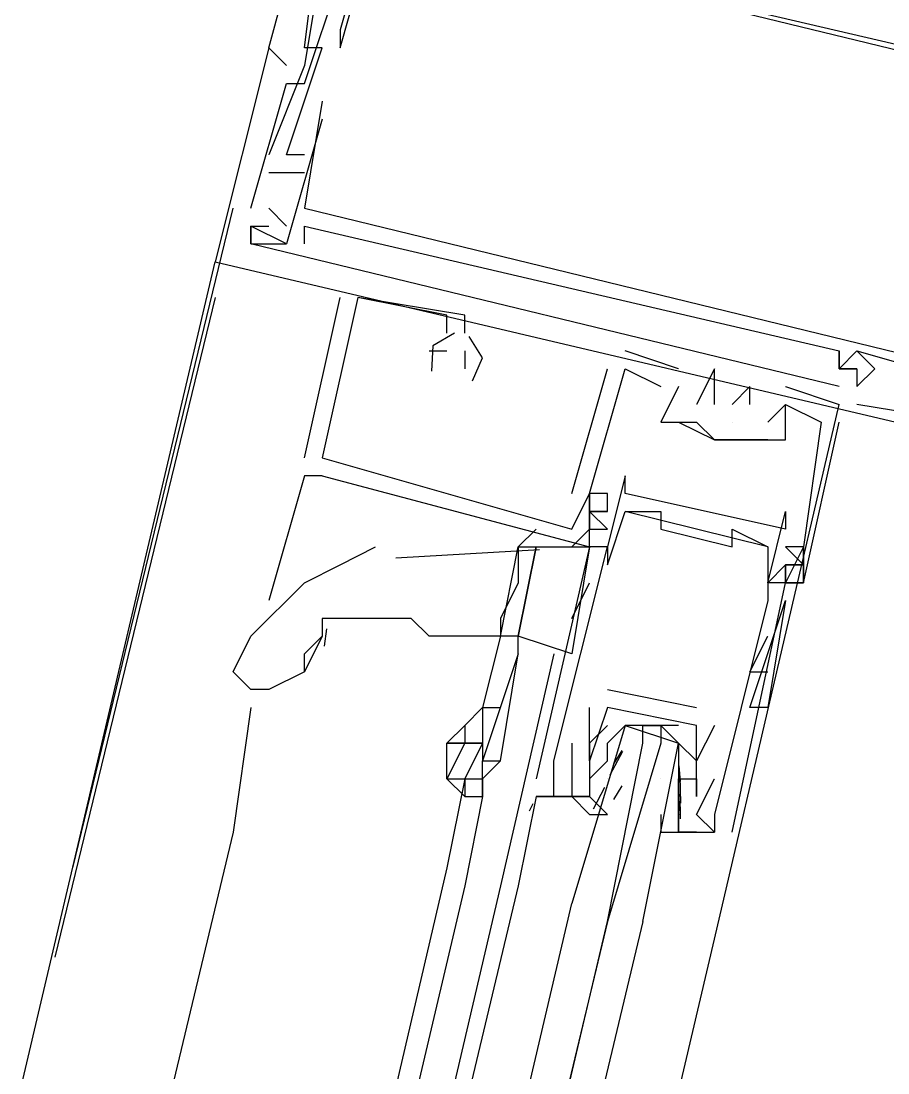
# Model space of a CAD drawing. Header units: feet. Extents: x -84 to 198, y -22 to 181.
# Drawn here: x 120.708 to 121.357, y 48.184 to 48.971 of the extents above; entities that cross this region are included whole.
import ezdxf

# ---------------------------------------------------------------- set-up
doc = ezdxf.new("R2010")
doc.units = ezdxf.units.FT
doc.layers.add('A-LINEA', color=7, linetype='CONTINUOUS')

msp = doc.modelspace()

# ---------------------------------------------------------------- linework, layer by layer
at = {"layer": 'A-LINEA'}
for p, q in [((120.9467, 48.9644), (120.9467, 48.9644)), ((120.9467, 48.9644), (120.9467, 48.9644)), ((120.9467, 48.9644), (120.9467, 48.9644)), ((120.9467, 48.9644), (120.9467, 48.9644)), ((120.9467, 48.9644), (120.9467, 48.9644)), ((120.9467, 48.9644), (120.9467, 48.9644)), ((120.8933, 48.9511), (120.8933, 48.9511)), ((120.8933, 48.9511), (120.8933, 48.9511)), ((120.8933, 48.9511), (120.8933, 48.9511)), ((120.8933, 48.9511), (120.8933, 48.9511)), ((120.8933, 48.9511), (120.8933, 48.9511)), ((120.8933, 48.9511), (120.8933, 48.9511)), ((120.92, 48.9511), (120.92, 48.9511)), ((120.92, 48.9511), (120.92, 48.9511)), ((120.92, 48.9511), (120.92, 48.9511)), ((120.9333, 48.9511), (120.9333, 48.9511)), ((120.9333, 48.9511), (120.9333, 48.9511)), ((120.9333, 48.9511), (120.9333, 48.9511)), ((120.9467, 48.9511), (120.9467, 48.9511)), ((120.9467, 48.9511), (120.9467, 48.9511)), ((120.9467, 48.9511), (120.9467, 48.9511)), ((120.9467, 48.9511), (120.9467, 48.9511)), ((120.9467, 48.9511), (120.9467, 48.9511)), ((120.9467, 48.9511), (120.9467, 48.9511)), ((120.92, 48.9378), (120.8933, 48.8711)), ((120.92, 48.9378), (120.8933, 48.8711)), ((120.92, 48.9378), (120.8933, 48.8711)), ((120.9067, 48.9378), (120.9067, 48.9378)), ((120.9067, 48.9378), (120.9067, 48.9378)), ((120.9067, 48.9378), (120.9067, 48.9378)), ((120.9067, 48.9378), (120.9067, 48.9378)), ((120.9067, 48.9378), (120.9067, 48.9378)), ((120.9067, 48.9378), (120.9067, 48.9378)), ((120.92, 48.9378), (120.92, 48.9378)), ((120.92, 48.9378), (120.92, 48.9378)), ((120.92, 48.9378), (120.92, 48.9378)), ((120.92, 48.9378), (120.92, 48.9378)), ((120.92, 48.9378), (120.92, 48.9378)), ((120.92, 48.9378), (120.92, 48.9378)), ((120.9067, 48.9244), (120.9067, 48.9244)), ((120.9067, 48.9244), (120.9067, 48.9244)), ((120.9067, 48.9244), (120.9067, 48.9244)), ((120.92, 48.9244), (120.92, 48.9244)), ((120.92, 48.9244), (120.92, 48.9244)), ((120.92, 48.9244), (120.92, 48.9244)), ((120.9333, 48.9111), (120.9333, 48.9111)), ((120.9333, 48.9111), (120.9333, 48.9111)), ((120.9333, 48.9111), (120.9333, 48.9111)), ((120.9333, 48.8978), (120.9333, 48.8978)), ((120.9333, 48.8978), (120.9333, 48.8978)), ((120.9333, 48.8978), (120.9333, 48.8978)), ((120.8933, 48.8711), (120.8933, 48.8711)), ((120.8933, 48.8711), (120.8933, 48.8711)), ((120.8933, 48.8711), (120.8933, 48.8711)), ((120.9067, 48.8711), (120.9067, 48.8711)), ((120.9067, 48.8711), (120.9067, 48.8711)), ((120.9067, 48.8711), (120.9067, 48.8711)), ((120.92, 48.8711), (120.92, 48.8711)), ((120.92, 48.8711), (120.92, 48.8711)), ((120.92, 48.8711), (120.92, 48.8711)), ((120.8933, 48.8578), (120.92, 48.8578)), ((120.8933, 48.8578), (120.8933, 48.8578)), ((120.8933, 48.8578), (120.92, 48.8578)), ((120.8933, 48.8578), (120.8933, 48.8578)), ((120.8933, 48.8578), (120.92, 48.8578)), ((120.8933, 48.8578), (120.8933, 48.8578)), ((120.92, 48.8578), (120.92, 48.8578)), ((120.92, 48.8578), (120.92, 48.8578)), ((120.92, 48.8578), (120.92, 48.8578)), ((120.7467, 48.3378), (120.8667, 48.8311)), ((120.88, 48.8311), (120.88, 48.8311)), ((120.88, 48.8311), (120.88, 48.8311)), ((120.88, 48.8311), (120.88, 48.8311)), ((120.9067, 48.8178), (120.8933, 48.8311)), ((120.8933, 48.8311), (120.8933, 48.8311)), ((120.9067, 48.8178), (120.8933, 48.8311)), ((120.8933, 48.8311), (120.8933, 48.8311)), ((120.9067, 48.8178), (120.8933, 48.8311)), ((120.8933, 48.8311), (120.8933, 48.8311)), ((120.92, 48.8311), (120.92, 48.8311)), ((120.92, 48.8311), (120.92, 48.8311)), ((120.92, 48.8311), (120.92, 48.8311)), ((120.88, 48.8178), (120.88, 48.8178)), ((120.88, 48.8178), (120.88, 48.8178)), ((120.88, 48.8178), (120.88, 48.8178)), ((120.88, 48.8178), (120.88, 48.8178)), ((120.88, 48.8178), (120.88, 48.8178)), ((120.88, 48.8178), (120.88, 48.8178)), ((120.8933, 48.8178), (120.8933, 48.8178)), ((120.8933, 48.8178), (120.8933, 48.8178)), ((120.8933, 48.8178), (120.8933, 48.8178)), ((120.9067, 48.8178), (120.9067, 48.8178)), ((120.9067, 48.8178), (120.9067, 48.8178)), ((120.9067, 48.8178), (120.9067, 48.8178)), ((120.92, 48.8178), (120.92, 48.8178)), ((120.92, 48.8178), (120.92, 48.8178)), ((120.92, 48.8178), (120.92, 48.8178)), ((120.88, 48.8044), (120.88, 48.8044)), ((120.88, 48.8044), (120.88, 48.8044)), ((120.88, 48.8044), (120.88, 48.8044)), ((120.88, 48.8044), (120.88, 48.8044)), ((120.88, 48.8044), (120.88, 48.8044)), ((120.88, 48.8044), (120.88, 48.8044)), ((120.8933, 48.8044), (120.8933, 48.8044)), ((120.8933, 48.8044), (120.8933, 48.8044)), ((120.8933, 48.8044), (120.8933, 48.8044)), ((120.9067, 48.8044), (120.9067, 48.8044)), ((120.9067, 48.8044), (120.9067, 48.8044)), ((120.9067, 48.8044), (120.9067, 48.8044)), ((120.9067, 48.8044), (120.9067, 48.8044)), ((120.9067, 48.8044), (120.9067, 48.8044)), ((120.9067, 48.8044), (120.9067, 48.8044)), ((120.92, 48.8044), (120.92, 48.8044)), ((120.92, 48.8044), (120.92, 48.8044)), ((120.92, 48.8044), (120.92, 48.8044)), ((119.12, 41.4178), (120.8533, 48.7911)), ((120.8533, 48.7911), (120.8533, 48.7911)), ((120.8533, 48.7911), (120.8533, 48.7911)), ((120.8533, 48.7911), (120.8533, 48.7911)), ((120.8533, 48.7644), (120.7333, 48.2711)), ((120.92, 48.6444), (120.9467, 48.7644)), ((120.92, 48.6444), (120.9467, 48.7644)), ((120.92, 48.6444), (120.9467, 48.7644)), ((120.9467, 48.7644), (120.9467, 48.7644)), ((120.9467, 48.7644), (120.9467, 48.7644)), ((120.9467, 48.7644), (120.9467, 48.7644)), ((120.96, 48.7644), (120.96, 48.7644)), ((120.96, 48.7644), (120.96, 48.7644)), ((120.96, 48.7644), (120.96, 48.7644)), ((120.96, 48.7644), (120.96, 48.7644)), ((120.96, 48.7644), (120.96, 48.7644)), ((120.96, 48.7644), (120.96, 48.7644)), ((121.0267, 48.7511), (121.0267, 48.7511)), ((121.0267, 48.7511), (121.0267, 48.7511)), ((121.0267, 48.7511), (121.0267, 48.7511)), ((121.04, 48.7511), (121.04, 48.7511)), ((121.04, 48.7511), (121.04, 48.7511)), ((121.04, 48.7511), (121.04, 48.7511)), ((121.0267, 48.7378), (121.0267, 48.7378)), ((121.0267, 48.7378), (121.0267, 48.7378)), ((121.0267, 48.7378), (121.0267, 48.7378)), ((121.04, 48.7378), (121.04, 48.7378)), ((121.04, 48.7378), (121.04, 48.7378)), ((121.04, 48.7378), (121.04, 48.7378)), ((121.0133, 48.7244), (121.0133, 48.7244)), ((121.0133, 48.7244), (121.0133, 48.7244)), ((121.0133, 48.7244), (121.0133, 48.7244)), ((121.0267, 48.7244), (121.0267, 48.7244)), ((121.0267, 48.7244), (121.0267, 48.7244)), ((121.0267, 48.7244), (121.0267, 48.7244)), ((121.04, 48.7244), (121.04, 48.7111)), ((121.04, 48.7244), (121.04, 48.7244)), ((121.04, 48.7244), (121.04, 48.7111)), ((121.04, 48.7244), (121.04, 48.7244)), ((121.04, 48.7244), (121.04, 48.7111)), ((121.04, 48.7244), (121.04, 48.7244)), ((121.16, 48.7244), (121.16, 48.7244)), ((121.16, 48.7244), (121.16, 48.7244)), ((121.16, 48.7244), (121.16, 48.7244)), ((121.32, 48.7244), (121.32, 48.7244)), ((121.32, 48.7244), (121.32, 48.7244)), ((121.32, 48.7244), (121.32, 48.7244)), ((121.32, 48.7244), (121.32, 48.7244)), ((121.32, 48.7244), (121.32, 48.7244)), ((121.32, 48.7244), (121.32, 48.7244)), ((121.3333, 48.7244), (121.4267, 48.6978)), ((121.3333, 48.7244), (121.3333, 48.7244)), ((121.3333, 48.7244), (121.3333, 48.7244)), ((121.3333, 48.7244), (121.4267, 48.6978)), ((121.3333, 48.7244), (121.3333, 48.7244)), ((121.3333, 48.7244), (121.3333, 48.7244)), ((121.3333, 48.7244), (121.4267, 48.6978)), ((121.3333, 48.7244), (121.3333, 48.7244)), ((121.3333, 48.7244), (121.3333, 48.7244)), ((121.04, 48.7111), (121.04, 48.7111)), ((121.04, 48.7111), (121.04, 48.7111)), ((121.04, 48.7111), (121.04, 48.7111)), ((121.12, 48.6178), (121.1467, 48.7111)), ((121.12, 48.6178), (121.1467, 48.7111)), ((121.12, 48.6178), (121.1467, 48.7111)), ((121.1467, 48.7111), (121.1467, 48.7111)), ((121.1467, 48.7111), (121.1467, 48.7111)), ((121.1467, 48.7111), (121.1467, 48.7111)), ((121.16, 48.7111), (121.16, 48.7111)), ((121.16, 48.7111), (121.16, 48.7111)), ((121.16, 48.7111), (121.16, 48.7111)), ((121.16, 48.7111), (121.16, 48.7111)), ((121.16, 48.7111), (121.16, 48.7111)), ((121.16, 48.7111), (121.16, 48.7111)), ((121.2, 48.7111), (121.2, 48.7111)), ((121.2, 48.7111), (121.2, 48.7111)), ((121.2, 48.7111), (121.2, 48.7111)), ((121.2267, 48.7111), (121.2267, 48.7111)), ((121.2267, 48.7111), (121.2267, 48.7111)), ((121.2267, 48.7111), (121.2267, 48.7111)), ((121.32, 48.7111), (121.32, 48.7111)), ((121.32, 48.7111), (121.32, 48.7111)), ((121.32, 48.7111), (121.32, 48.7111)), ((121.32, 48.7111), (121.32, 48.7111)), ((121.32, 48.7111), (121.32, 48.7111)), ((121.32, 48.7111), (121.32, 48.7111)), ((121.32, 48.7111), (121.32, 48.7111)), ((121.32, 48.7111), (121.32, 48.7111)), ((121.32, 48.7111), (121.32, 48.7111)), ((121.3333, 48.7111), (121.3333, 48.7111)), ((121.3333, 48.7111), (121.3333, 48.7111)), ((121.3333, 48.7111), (121.3333, 48.7111)), ((121.3333, 48.7111), (121.3333, 48.7111)), ((121.3333, 48.7111), (121.3333, 48.7111)), ((121.3333, 48.7111), (121.3333, 48.7111)), ((121.3467, 48.7111), (121.3467, 48.7111)), ((121.3467, 48.7111), (121.3467, 48.7111)), ((121.3467, 48.7111), (121.3467, 48.7111)), ((121.1867, 48.6978), (121.1867, 48.6978)), ((121.1867, 48.6978), (121.1867, 48.6978)), ((121.1867, 48.6978), (121.1867, 48.6978)), ((121.2, 48.6978), (121.2, 48.6978)), ((121.2, 48.6978), (121.2, 48.6978)), ((121.2, 48.6978), (121.2, 48.6978)), ((121.2, 48.6978), (121.2, 48.6978)), ((121.2, 48.6978), (121.2, 48.6978)), ((121.2, 48.6978), (121.2, 48.6978)), ((121.2, 48.6978), (121.2, 48.6978)), ((121.2, 48.6978), (121.2, 48.6978)), ((121.2, 48.6978), (121.2, 48.6978)), ((121.2267, 48.6978), (121.2267, 48.6978)), ((121.2267, 48.6978), (121.2267, 48.6978)), ((121.2267, 48.6978), (121.2267, 48.6978)), ((121.2533, 48.6978), (121.2533, 48.6978)), ((121.2533, 48.6978), (121.2533, 48.6978)), ((121.2533, 48.6978), (121.2533, 48.6978)), ((121.28, 48.6978), (121.32, 48.6844)), ((121.28, 48.6978), (121.28, 48.6978)), ((121.28, 48.6978), (121.32, 48.6844)), ((121.28, 48.6978), (121.28, 48.6978)), ((121.28, 48.6978), (121.32, 48.6844)), ((121.28, 48.6978), (121.28, 48.6978)), ((121.32, 48.6978), (121.32, 48.6978)), ((121.32, 48.6978), (121.32, 48.6978)), ((121.32, 48.6978), (121.32, 48.6978)), ((121.3333, 48.6978), (121.3333, 48.6978)), ((121.3333, 48.6978), (121.3333, 48.6978)), ((121.3333, 48.6978), (121.3333, 48.6978)), ((121.3333, 48.6978), (121.3333, 48.6978)), ((121.3333, 48.6978), (121.3333, 48.6978)), ((121.3333, 48.6978), (121.3333, 48.6978)), ((121.2133, 48.6844), (121.2133, 48.6844)), ((121.2133, 48.6844), (121.2133, 48.6844)), ((121.2133, 48.6844), (121.2133, 48.6844)), ((121.2267, 48.6844), (121.2267, 48.6844)), ((121.2267, 48.6844), (121.2267, 48.6844)), ((121.2267, 48.6844), (121.2267, 48.6844)), ((121.2267, 48.2844), (121.32, 48.6844)), ((121.24, 48.6844), (121.24, 48.6844)), ((121.24, 48.6844), (121.24, 48.6844)), ((121.24, 48.6844), (121.24, 48.6844)), ((121.2533, 48.6844), (121.2533, 48.6844)), ((121.2533, 48.6844), (121.2533, 48.6844)), ((121.2533, 48.6844), (121.2533, 48.6844)), ((121.28, 48.6844), (121.28, 48.6844)), ((121.28, 48.6844), (121.28, 48.6844)), ((121.28, 48.6844), (121.28, 48.6844)), ((121.28, 48.6844), (121.28, 48.6844)), ((121.28, 48.6844), (121.28, 48.6844)), ((121.28, 48.6844), (121.28, 48.6844)), ((121.32, 48.6844), (121.32, 48.6844)), ((121.32, 48.6844), (121.32, 48.6844)), ((121.32, 48.6844), (121.32, 48.6844)), ((121.4133, 48.6711), (121.3333, 48.6844)), ((121.3333, 48.6844), (121.3333, 48.6844)), ((121.4133, 48.6711), (121.3333, 48.6844)), ((121.3333, 48.6844), (121.3333, 48.6844)), ((121.4133, 48.6711), (121.3333, 48.6844)), ((121.3333, 48.6844), (121.3333, 48.6844)), ((121.1867, 48.6711), (121.1867, 48.6711)), ((121.1867, 48.6711), (121.1867, 48.6711)), ((121.1867, 48.6711), (121.1867, 48.6711)), ((121.2, 48.6711), (121.2, 48.6711)), ((121.2, 48.6711), (121.2133, 48.6711)), ((121.2, 48.6711), (121.2, 48.6711)), ((121.2, 48.6711), (121.2, 48.6711)), ((121.24, 48.6711), (121.24, 48.6711)), ((121.24, 48.6711), (121.24, 48.6711)), ((121.24, 48.6711), (121.24, 48.6711)), ((121.2667, 48.6711), (121.2667, 48.6711)), ((121.2667, 48.6711), (121.2667, 48.6711)), ((121.2667, 48.6711), (121.2667, 48.6711)), ((121.28, 48.6711), (121.28, 48.6711)), ((121.28, 48.6711), (121.28, 48.6711)), ((121.28, 48.6711), (121.28, 48.6711)), ((121.3067, 48.6711), (121.3067, 48.6711)), ((121.3067, 48.6711), (121.3067, 48.6711)), ((121.3067, 48.6711), (121.3067, 48.6711)), ((121.32, 48.6711), (121.32, 48.6711)), ((121.32, 48.6711), (121.32, 48.6711)), ((121.32, 48.6711), (121.32, 48.6711)), ((121.2267, 48.6578), (121.2267, 48.6578)), ((121.2267, 48.6578), (121.2267, 48.6578)), ((121.2267, 48.6578), (121.2267, 48.6578)), ((121.2267, 48.6578), (121.2267, 48.6578)), ((121.2267, 48.6578), (121.2267, 48.6578)), ((121.2533, 48.6578), (121.2533, 48.6578)), ((121.2533, 48.6578), (121.2533, 48.6578)), ((121.2533, 48.6578), (121.2533, 48.6578)), ((121.28, 48.6578), (121.28, 48.6578)), ((121.28, 48.6578), (121.28, 48.6578)), ((121.28, 48.6578), (121.28, 48.6578)), ((120.92, 48.6444), (120.92, 48.6444)), ((120.92, 48.6444), (120.92, 48.6444)), ((120.92, 48.6444), (120.92, 48.6444)), ((120.9333, 48.6444), (120.9333, 48.6444)), ((120.9333, 48.6444), (120.9333, 48.6444)), ((120.9333, 48.6444), (120.9333, 48.6444)), ((120.9333, 48.6444), (120.9333, 48.6444)), ((120.9333, 48.6444), (120.9333, 48.6444)), ((120.9333, 48.6444), (120.9333, 48.6444)), ((120.92, 48.6311), (120.8933, 48.5378)), ((120.9333, 48.6311), (120.92, 48.6311)), ((120.9333, 48.6311), (120.92, 48.6311)), ((120.9333, 48.6311), (120.92, 48.6311)), ((120.9333, 48.6311), (120.9333, 48.6311)), ((120.9333, 48.6311), (120.9333, 48.6311)), ((120.9333, 48.6311), (120.9333, 48.6311)), ((121.16, 48.6311), (121.16, 48.6311)), ((121.12, 48.6178), (121.12, 48.6178)), ((121.12, 48.6178), (121.12, 48.6178)), ((121.12, 48.6178), (121.12, 48.6178)), ((121.1333, 48.6178), (121.1333, 48.6178)), ((121.1333, 48.6178), (121.1333, 48.6178)), ((121.1333, 48.6178), (121.1333, 48.6178)), ((121.1333, 48.6178), (121.1333, 48.6178)), ((121.1333, 48.6178), (121.1333, 48.6178)), ((121.1333, 48.6178), (121.1333, 48.6178)), ((121.1333, 48.6178), (121.1333, 48.6178)), ((121.1333, 48.6178), (121.1333, 48.6178)), ((121.1333, 48.6178), (121.1333, 48.6178)), ((121.1467, 48.6178), (121.1467, 48.6178)), ((121.1467, 48.6178), (121.1467, 48.6178)), ((121.1467, 48.6178), (121.1467, 48.6178)), ((121.16, 48.6178), (121.16, 48.6178)), ((121.1333, 48.6044), (121.1467, 48.6044)), ((121.1333, 48.6044), (121.1333, 48.6044)), ((121.1333, 48.6044), (121.1467, 48.6044)), ((121.1333, 48.6044), (121.1333, 48.6044)), ((121.1333, 48.6044), (121.1467, 48.6044)), ((121.1333, 48.6044), (121.1333, 48.6044)), ((121.1467, 48.6044), (121.1467, 48.6044)), ((121.1467, 48.6044), (121.1467, 48.6044)), ((121.1467, 48.6044), (121.1467, 48.6044)), ((121.1467, 48.6044), (121.1467, 48.6044)), ((121.1467, 48.6044), (121.1467, 48.6044)), ((121.1467, 48.6044), (121.1467, 48.6044)), ((121.16, 48.6044), (121.16, 48.6044)), ((121.2667, 48.5778), (121.16, 48.6044)), ((121.2667, 48.5778), (121.16, 48.6044)), ((121.2667, 48.5778), (121.16, 48.6044)), ((121.1733, 48.6044), (121.1733, 48.6044)), ((121.1867, 48.6044), (121.1867, 48.6044)), ((121.28, 48.6044), (121.28, 48.6044)), ((121.0933, 48.5911), (121.08, 48.5778)), ((121.1333, 48.5911), (121.12, 48.5778)), ((121.12, 48.5911), (121.12, 48.5911)), ((121.12, 48.5911), (121.12, 48.5911)), ((121.12, 48.5911), (121.12, 48.5911)), ((121.1333, 48.5911), (121.1467, 48.5911)), ((121.1333, 48.5911), (121.1467, 48.5911)), ((121.1333, 48.5911), (121.1333, 48.5911)), ((121.1333, 48.5911), (121.1467, 48.5911)), ((121.1333, 48.5911), (121.1467, 48.5911)), ((121.1333, 48.5911), (121.1333, 48.5911)), ((121.1333, 48.5911), (121.1467, 48.5911)), ((121.1333, 48.5911), (121.1467, 48.5911)), ((121.1333, 48.5911), (121.1333, 48.5911)), ((121.1867, 48.5911), (121.1867, 48.5911)), ((121.24, 48.5911), (121.24, 48.5911)), ((121.28, 48.5911), (121.28, 48.5911)), ((121.096, 48.5757), (120.9884, 48.5695)), ((121.1333, 48.5778), (121.0933, 48.4044)), ((121.1333, 48.5778), (121.12, 48.4978)), ((121.1333, 48.5778), (121.1333, 48.5778)), ((121.1333, 48.5778), (121.1333, 48.5778)), ((121.1333, 48.5778), (121.1333, 48.5778)), ((121.1333, 48.5778), (121.1333, 48.5778)), ((121.1467, 48.5778), (121.1467, 48.5778)), ((121.1467, 48.5778), (121.1467, 48.5778)), ((121.24, 48.5778), (121.24, 48.5778)), ((121.2667, 48.5778), (121.2667, 48.5778)), ((121.2933, 48.5778), (121.28, 48.5778)), ((121.2933, 48.5778), (121.28, 48.5778)), ((121.2933, 48.5778), (121.2933, 48.5778)), ((121.2933, 48.5778), (121.2933, 48.5778)), ((121.2933, 48.5778), (121.2933, 48.5778)), ((121.2933, 48.5778), (121.2933, 48.5778)), ((121.1467, 48.5644), (121.1467, 48.5644)), ((121.28, 48.5644), (121.2667, 48.5511)), ((121.28, 48.5644), (121.28, 48.5644)), ((121.28, 48.5644), (121.28, 48.5644)), ((121.28, 48.5644), (121.28, 48.5644)), ((121.28, 48.5644), (121.28, 48.5644)), ((121.12, 48.5244), (121.1333, 48.5511)), ((121.2667, 48.5511), (121.2667, 48.5511)), ((121.28, 48.5511), (121.28, 48.5511)), ((121.28, 48.5511), (121.28, 48.5511)), ((121.28, 48.5511), (121.28, 48.5511)), ((121.28, 48.5511), (121.28, 48.5511)), ((121.28, 48.5511), (121.28, 48.5511)), ((121.28, 48.5511), (121.28, 48.5511)), ((121.28, 48.5511), (121.28, 48.5511)), ((121.2933, 48.5511), (121.2933, 48.5511)), ((121.2933, 48.5511), (121.2933, 48.5511)), ((121.2933, 48.5511), (121.2933, 48.5511)), ((121.2933, 48.5511), (121.2933, 48.5511)), ((121.2933, 48.5511), (121.2933, 48.5511)), ((121.2933, 48.5511), (121.2933, 48.5511)), ((120.9067, 48.5378), (120.9067, 48.5378)), ((121.2533, 48.4578), (121.28, 48.5378)), ((121.2533, 48.4578), (121.28, 48.5378)), ((121.2667, 48.5378), (121.2667, 48.5378)), ((121.28, 48.5378), (121.28, 48.5378)), ((120.9366, 48.5166), (120.9348, 48.5037)), ((120.9333, 48.5111), (120.92, 48.4844)), ((121.0667, 48.5111), (121.0533, 48.4578)), ((121.0667, 48.5111), (121.0667, 48.5111)), ((121.0667, 48.5111), (121.0667, 48.5111)), ((121.08, 48.4978), (121.08, 48.5111)), ((121.2533, 48.4844), (121.2667, 48.5111)), ((121.2667, 48.5111), (121.2667, 48.5111)), ((121.1067, 48.4978), (121.0667, 48.3244)), ((121.2533, 48.4844), (121.2667, 48.4844)), ((121.1467, 48.4711), (121.2133, 48.4578)), ((121.1467, 48.4711), (121.1467, 48.4711)), ((120.88, 48.4578), (120.8667, 48.3644)), ((121.1333, 48.4578), (121.1333, 48.4578)), ((121.1467, 48.4578), (121.1467, 48.4578)), ((121.1467, 48.4578), (121.1467, 48.4578)), ((121.2133, 48.4578), (121.2133, 48.4578)), ((121.2667, 48.4578), (121.2667, 48.4578)), ((121.2, 48.4444), (121.16, 48.4444)), ((121.1733, 48.4444), (121.1867, 48.4444)), ((121.2267, 48.4444), (121.2133, 48.4178)), ((121.2133, 48.4444), (121.2133, 48.4444)), ((121.2133, 48.4444), (121.2133, 48.4444)), ((121.2267, 48.4444), (121.2267, 48.4444)), ((121.0267, 48.4311), (121.0267, 48.4311)), ((121.12, 48.4311), (121.12, 48.4311)), ((121.1333, 48.4311), (121.1333, 48.4311)), ((121.1333, 48.4311), (121.1333, 48.4311)), ((121.1467, 48.4311), (121.1467, 48.4311)), ((121.1487, 48.4073), (121.1583, 48.4252)), ((121.1515, 48.4156), (121.1577, 48.4257)), ((121.1067, 48.4178), (121.1067, 48.4178)), ((121.1333, 48.4178), (121.1333, 48.4178)), ((121.1333, 48.4178), (121.1333, 48.4178)), ((121.1333, 48.4044), (121.1467, 48.4178)), ((121.2, 48.4178), (121.2, 48.4178)), ((121.2001, 48.4142), (121.2012, 48.4023)), ((121.2133, 48.4178), (121.2133, 48.4178)), ((121.04, 48.4044), (121.0267, 48.3378)), ((121.04, 48.4044), (121.04, 48.3911)), ((121.0933, 48.4044), (121.0933, 48.4044)), ((121.1067, 48.4044), (121.1067, 48.4044)), ((121.1333, 48.4044), (121.1333, 48.4044)), ((121.1467, 48.4044), (121.1467, 48.4044)), ((121.1867, 48.4044), (121.1867, 48.4044)), ((121.2, 48.4044), (121.2, 48.4044)), ((121.2, 48.4044), (121.2, 48.3911)), ((121.2009, 48.4067), (121.2014, 48.3863)), ((121.2133, 48.4044), (121.2133, 48.4044)), ((121.2133, 48.4044), (121.2133, 48.4044)), ((121.2133, 48.4044), (121.2133, 48.4044)), ((121.2267, 48.4044), (121.2267, 48.4044)), ((121.1364, 48.3819), (121.1448, 48.3981)), ((121.1515, 48.3889), (121.1577, 48.3991)), ((121.0533, 48.3911), (121.04, 48.3244)), ((121.0933, 48.3911), (121.1333, 48.3911)), ((121.0933, 48.3911), (121.0933, 48.3911)), ((121.0933, 48.3911), (121.1067, 48.3911)), ((121.0933, 48.3911), (121.1067, 48.3911)), ((121.0933, 48.3911), (121.1067, 48.3911)), ((121.1067, 48.3911), (121.1067, 48.3911)), ((121.12, 48.3911), (121.12, 48.3911)), ((121.1333, 48.3911), (121.1333, 48.3911)), ((121.2, 48.3911), (121.2, 48.3911)), ((121.2001, 48.3876), (121.2012, 48.3757)), ((121.2008, 48.3929), (121.2011, 48.3746)), ((121.2133, 48.3911), (121.2133, 48.3911)), ((121.0885, 48.3805), (121.0912, 48.386)), ((121.0885, 48.3805), (121.0912, 48.386)), ((121.0885, 48.3805), (121.0912, 48.386)), ((121.2, 48.3778), (121.2, 48.3778)), ((121.2133, 48.3778), (121.2133, 48.3778)), ((121.2267, 48.3778), (121.2267, 48.3778)), ((120.8667, 48.3644), (120.1067, 45.1911)), ((121.2, 48.3644), (121.2, 48.3644)), ((121.2267, 48.3644), (121.2267, 48.3644)), ((121.2267, 48.3644), (121.2267, 48.3644)), ((121.24, 48.3644), (121.24, 48.3644)), ((121.0267, 48.3378), (120.28, 45.1511)), ((121.04, 48.3244), (120.2933, 45.1511)), ((121.0667, 48.3244), (120.32, 45.1378)), ((121.08, 48.3244), (120.32, 45.1511)), ((120.48, 45.0978), (121.2267, 48.2844))]:
    msp.add_line(p, q, dxfattribs=at)
for points in [[(120.9067, 48.9378), (120.8933, 48.9511), (120.9333, 49.0978), (121.6, 48.9378), (121.6133, 48.9378)], [(120.9067, 48.9378), (120.8933, 48.9511), (120.9333, 49.0978), (121.6, 48.9378), (121.6133, 48.9378)], [(120.9067, 48.9378), (120.8933, 48.9511), (120.9333, 49.0978), (121.6, 48.9378), (121.6133, 48.9378)], [(121.3733, 48.9644), (121.3733, 48.9511), (120.9733, 49.0444), (120.9733, 49.0711), (120.9467, 49.0711), (120.9467, 49.0844), (120.9467, 49.0711), (120.9733, 49.0578), (120.9467, 48.9644), (120.9467, 48.9511), (120.9733, 49.0444), (121.4667, 48.9244), (121.4533, 48.8311), (121.4533, 48.8311), (121.4667, 48.8444), (121.4533, 48.8444), (121.48, 48.9244), (121.4933, 48.9511)], [(121.3733, 48.9644), (121.3733, 48.9511), (120.9733, 49.0444), (120.9733, 49.0711), (120.9467, 49.0711), (120.9467, 49.0844), (120.9467, 49.0711), (120.9733, 49.0578), (120.9467, 48.9644), (120.9467, 48.9511), (120.9733, 49.0444), (121.4667, 48.9244), (121.4533, 48.8311), (121.4533, 48.8311), (121.4667, 48.8444), (121.4533, 48.8444), (121.48, 48.9244), (121.4933, 48.9511)], [(121.3733, 48.9644), (121.3733, 48.9511), (120.9733, 49.0444), (120.9733, 49.0711), (120.9467, 49.0711), (120.9467, 49.0844), (120.9467, 49.0711), (120.9733, 49.0578), (120.9467, 48.9644), (120.9467, 48.9511), (120.9733, 49.0444), (121.4667, 48.9244), (121.4533, 48.8311), (121.4533, 48.8311), (121.4667, 48.8444), (121.4533, 48.8444), (121.48, 48.9244), (121.4933, 48.9511)], [(121.3733, 48.9644), (121.3733, 48.9511), (120.9733, 49.0444), (120.9733, 49.0711), (120.9467, 49.0711), (120.9467, 49.0844), (120.9467, 49.0711), (120.9733, 49.0578), (120.9467, 48.9644), (120.9467, 48.9511), (120.9733, 49.0444), (121.4667, 48.9244), (121.4533, 48.8311), (121.4533, 48.8311), (121.4667, 48.8444), (121.4533, 48.8444), (121.48, 48.9244), (121.4933, 48.9511)], [(121.3733, 48.9644), (121.3733, 48.9511), (120.9733, 49.0444), (120.9733, 49.0711), (120.9467, 49.0711), (120.9467, 49.0844), (120.9467, 49.0711), (120.9733, 49.0578), (120.9467, 48.9644), (120.9467, 48.9511), (120.9733, 49.0444), (121.4667, 48.9244), (121.4533, 48.8311), (121.4533, 48.8311), (121.4667, 48.8444), (121.4533, 48.8444), (121.48, 48.9244), (121.4933, 48.9511)], [(121.3733, 48.9644), (121.3733, 48.9511), (120.9733, 49.0444), (120.9733, 49.0711), (120.9467, 49.0711), (120.9467, 49.0844), (120.9467, 49.0711), (120.9733, 49.0578), (120.9467, 48.9644), (120.9467, 48.9511), (120.9733, 49.0444), (121.4667, 48.9244), (121.4533, 48.8311), (121.4533, 48.8311), (121.4667, 48.8444), (121.4533, 48.8444), (121.48, 48.9244), (121.4933, 48.9511)], [(120.92, 48.8711), (120.9067, 48.8711), (120.9333, 48.9511), (120.92, 48.9511), (120.9333, 49.0578)], [(120.92, 48.8711), (120.9067, 48.8711), (120.9333, 48.9511), (120.92, 48.9511), (120.9333, 49.0578)], [(120.92, 48.8711), (120.9067, 48.8711), (120.9333, 48.9511), (120.92, 48.9511), (120.9333, 49.0578)], [(120.9467, 49.0178), (120.9333, 49.0178), (120.92, 48.9378)], [(120.9467, 49.0178), (120.9333, 49.0178), (120.92, 48.9378)], [(120.9467, 49.0178), (120.9333, 49.0178), (120.92, 48.9378)], [(120.88, 48.8311), (120.9067, 48.9244), (120.92, 48.9244), (120.9467, 49.0044)], [(120.88, 48.8311), (120.9067, 48.9244), (120.92, 48.9244), (120.9467, 49.0044)], [(120.88, 48.8311), (120.9067, 48.9244), (120.92, 48.9244), (120.9467, 49.0044)], [(120.9067, 48.9378), (120.8933, 48.9511), (120.8533, 48.7911), (121.5333, 48.6311), (121.5333, 48.6444), (121.52, 48.6444)], [(120.9067, 48.9378), (120.8933, 48.9511), (120.8533, 48.7911), (121.5333, 48.6311), (121.5333, 48.6444), (121.52, 48.6444)], [(120.9067, 48.9378), (120.8933, 48.9511), (120.8533, 48.7911), (121.5333, 48.6311), (121.5333, 48.6444), (121.52, 48.6444)], [(120.9333, 48.9111), (120.92, 48.8311), (121.4133, 48.7111), (121.44, 48.7911), (121.44, 48.7911)], [(120.9333, 48.9111), (120.92, 48.8311), (121.4133, 48.7111), (121.44, 48.7911), (121.44, 48.7911)], [(120.9333, 48.9111), (120.92, 48.8311), (121.4133, 48.7111), (121.44, 48.7911), (121.44, 48.7911)], [(120.9333, 48.8978), (120.9067, 48.8044), (120.88, 48.8178), (120.88, 48.8044), (120.8933, 48.8044), (120.9067, 48.8044)], [(120.9333, 48.8978), (120.9067, 48.8044), (120.88, 48.8178), (120.88, 48.8044), (120.8933, 48.8044), (120.9067, 48.8044)], [(120.9333, 48.8978), (120.9067, 48.8044), (120.88, 48.8178), (120.88, 48.8044), (120.8933, 48.8044), (120.9067, 48.8044)], [(121.32, 48.6978), (120.88, 48.8044), (120.88, 48.8178), (120.8933, 48.8178)], [(121.32, 48.6978), (120.88, 48.8044), (120.88, 48.8178), (120.8933, 48.8178)], [(121.32, 48.6978), (120.88, 48.8044), (120.88, 48.8178), (120.8933, 48.8178)], [(120.92, 48.8044), (120.92, 48.8178), (121.32, 48.7244), (121.32, 48.7111), (121.3333, 48.7111), (121.32, 48.7111), (121.32, 48.7244)], [(120.92, 48.8044), (120.92, 48.8178), (121.32, 48.7244), (121.32, 48.7111), (121.3333, 48.7111), (121.32, 48.7111), (121.32, 48.7244)], [(120.92, 48.8044), (120.92, 48.8178), (121.32, 48.7244), (121.32, 48.7111), (121.3333, 48.7111), (121.32, 48.7111), (121.32, 48.7244)], [(121.0267, 48.7378), (121.0267, 48.7511), (120.96, 48.7644), (120.9333, 48.6444), (121.12, 48.5911), (121.1333, 48.6178), (121.1333, 48.6178)], [(121.0267, 48.7378), (121.0267, 48.7511), (120.96, 48.7644), (120.9333, 48.6444), (121.12, 48.5911), (121.1333, 48.6178), (121.1333, 48.6178)], [(121.0267, 48.7378), (121.0267, 48.7511), (120.96, 48.7644), (120.9333, 48.6444), (121.12, 48.5911), (121.1333, 48.6178), (121.1333, 48.6178)], [(121.04, 48.7378), (121.04, 48.7511), (120.96, 48.7644)], [(121.04, 48.7378), (121.04, 48.7511), (120.96, 48.7644)], [(121.04, 48.7378), (121.04, 48.7511), (120.96, 48.7644)], [(121.0323, 48.7378), (121.0162, 48.7281), (121.0152, 48.7093)], [(121.0323, 48.7378), (121.0162, 48.7281), (121.0152, 48.7093)], [(121.0323, 48.7378), (121.0162, 48.7281), (121.0152, 48.7093)], [(121.0457, 48.7021), (121.0533, 48.7193), (121.0432, 48.7352)], [(121.0457, 48.7021), (121.0533, 48.7193), (121.0432, 48.7352)], [(121.0457, 48.7021), (121.0533, 48.7193), (121.0432, 48.7352)], [(121.0133, 48.7244), (121.0267, 48.7244), (121.0267, 48.7244)], [(121.0133, 48.7244), (121.0267, 48.7244), (121.0267, 48.7244)], [(121.0133, 48.7244), (121.0267, 48.7244), (121.0267, 48.7244)], [(121.2, 48.7111), (121.2, 48.7111), (121.16, 48.7244)], [(121.2, 48.7111), (121.2, 48.7111), (121.16, 48.7244)], [(121.2, 48.7111), (121.2, 48.7111), (121.16, 48.7244)], [(121.3333, 48.7111), (121.32, 48.7111), (121.32, 48.7111), (121.32, 48.7244)], [(121.3333, 48.6978), (121.3467, 48.7111), (121.3333, 48.7244), (121.32, 48.7111), (121.3333, 48.7111), (121.3333, 48.6978)], [(121.3333, 48.7111), (121.32, 48.7111), (121.32, 48.7111), (121.32, 48.7244)], [(121.3333, 48.6978), (121.3467, 48.7111), (121.3333, 48.7244), (121.32, 48.7111), (121.3333, 48.7111), (121.3333, 48.6978)], [(121.3333, 48.7111), (121.32, 48.7111), (121.32, 48.7111), (121.32, 48.7244)], [(121.3333, 48.6978), (121.3467, 48.7111), (121.3333, 48.7244), (121.32, 48.7111), (121.3333, 48.7111), (121.3333, 48.6978)], [(120.9333, 48.6311), (121.1333, 48.5778), (121.1333, 48.5911), (121.1333, 48.6178), (121.1333, 48.6044), (121.1467, 48.6044), (121.1467, 48.6178), (121.1333, 48.6178), (121.16, 48.7111), (121.1867, 48.6978)], [(120.9333, 48.6311), (121.1333, 48.5778), (121.1333, 48.5911), (121.1333, 48.6178), (121.1333, 48.6044), (121.1467, 48.6044), (121.1467, 48.6178), (121.1333, 48.6178), (121.16, 48.7111), (121.1867, 48.6978)], [(120.9333, 48.6311), (121.1333, 48.5778), (121.1333, 48.5911), (121.1333, 48.6178), (121.1333, 48.6044), (121.1467, 48.6044), (121.1467, 48.6178), (121.1333, 48.6178), (121.16, 48.7111), (121.1867, 48.6978)], [(121.2267, 48.6844), (121.2267, 48.6978), (121.2267, 48.7111), (121.2133, 48.6844), (121.2133, 48.6844)], [(121.2267, 48.6844), (121.2267, 48.6978), (121.2267, 48.7111), (121.2133, 48.6844), (121.2133, 48.6844)], [(121.2267, 48.6844), (121.2267, 48.6978), (121.2267, 48.7111), (121.2133, 48.6844), (121.2133, 48.6844)], [(121.2, 48.6978), (121.1867, 48.6711), (121.2, 48.6711), (121.2267, 48.6578), (121.2533, 48.6578), (121.28, 48.6578), (121.28, 48.6844)], [(121.2, 48.6978), (121.1867, 48.6711), (121.2, 48.6711), (121.2267, 48.6578), (121.2533, 48.6578), (121.28, 48.6578), (121.28, 48.6844)], [(121.2, 48.6978), (121.1867, 48.6711), (121.2, 48.6711), (121.2267, 48.6578), (121.2533, 48.6578), (121.28, 48.6578), (121.28, 48.6844)], [(121.2533, 48.6844), (121.2533, 48.6978), (121.24, 48.6844)], [(121.2533, 48.6844), (121.2533, 48.6978), (121.24, 48.6844)], [(121.2533, 48.6844), (121.2533, 48.6978), (121.24, 48.6844)], [(121.28, 48.6844), (121.28, 48.6844), (121.2667, 48.6711), (121.2667, 48.6711)], [(121.28, 48.6844), (121.28, 48.6844), (121.2667, 48.6711), (121.2667, 48.6711)], [(121.28, 48.6844), (121.28, 48.6844), (121.2667, 48.6711), (121.2667, 48.6711)], [(121.28, 48.6844), (121.3067, 48.6711), (121.2933, 48.5778), (121.2933, 48.5511), (121.28, 48.5511), (121.28, 48.5644), (121.28, 48.5511), (121.2933, 48.5511), (121.32, 48.6711), (121.32, 48.6711)], [(121.28, 48.6844), (121.3067, 48.6711), (121.2933, 48.5778), (121.2933, 48.5511), (121.28, 48.5511), (121.28, 48.5644), (121.28, 48.5511), (121.2933, 48.5511), (121.32, 48.6711), (121.32, 48.6711)], [(121.28, 48.6844), (121.3067, 48.6711), (121.2933, 48.5778), (121.2933, 48.5511), (121.28, 48.5511), (121.28, 48.5644), (121.28, 48.5511), (121.2933, 48.5511), (121.32, 48.6711), (121.32, 48.6711)], [(121.2667, 48.6578), (121.2267, 48.6578), (121.2267, 48.6578), (121.2133, 48.6711)], [(121.24, 48.3644), (121.28, 48.5511), (121.2667, 48.5511), (121.28, 48.6044), (121.28, 48.5911), (121.16, 48.6178), (121.16, 48.6311), (121.1467, 48.5778), (121.1333, 48.5778)], [(121.1333, 48.5911), (121.1333, 48.5911), (121.1333, 48.5911), (121.1333, 48.6178), (121.1333, 48.6178), (121.1333, 48.5911)], [(121.1333, 48.5911), (121.1333, 48.5911), (121.1333, 48.5911), (121.1333, 48.6178), (121.1333, 48.6178), (121.1333, 48.5911)], [(121.1333, 48.5911), (121.1333, 48.5911), (121.1333, 48.5911), (121.1333, 48.6178), (121.1333, 48.6178), (121.1333, 48.5911)], [(121.1067, 48.4178), (121.1467, 48.5778), (121.1467, 48.5644), (121.16, 48.6044), (121.1733, 48.6044), (121.1867, 48.6044), (121.1867, 48.5911), (121.24, 48.5778), (121.24, 48.5911), (121.2667, 48.5778), (121.2667, 48.5378), (121.2267, 48.3778), (121.2267, 48.3644), (121.2133, 48.3778), (121.2267, 48.4044)], [(121.1467, 48.6044), (121.1333, 48.6044), (121.1467, 48.6044)], [(121.1467, 48.5911), (121.1333, 48.6044), (121.1467, 48.5911)], [(121.1333, 48.6044), (121.1467, 48.6044), (121.1333, 48.6044), (121.1467, 48.6044)], [(121.1467, 48.6044), (121.1333, 48.6044), (121.1467, 48.6044)], [(121.1467, 48.5911), (121.1333, 48.6044), (121.1467, 48.5911)], [(121.1333, 48.6044), (121.1467, 48.6044), (121.1333, 48.6044), (121.1467, 48.6044)], [(121.1467, 48.6044), (121.1333, 48.6044), (121.1467, 48.6044)], [(121.1467, 48.5911), (121.1333, 48.6044), (121.1467, 48.5911)], [(121.1333, 48.6044), (121.1467, 48.6044), (121.1333, 48.6044), (121.1467, 48.6044)], [(120.8667, 48.4844), (120.88, 48.5111), (120.92, 48.5511), (120.9467, 48.5644), (120.9733, 48.5778)], [(121.08, 48.5778), (121.08, 48.5511), (121.0667, 48.5244), (121.0667, 48.5111), (121.0667, 48.5111), (121.0533, 48.4578)], [(121.0667, 48.5111), (121.0667, 48.5111), (121.08, 48.5778), (121.0933, 48.5778), (121.08, 48.5111), (121.0667, 48.5111), (121.0667, 48.5111)], [(121.12, 48.4978), (121.08, 48.5111), (121.0933, 48.5778), (121.1333, 48.5778)], [(121.28, 48.5778), (121.2933, 48.5644), (121.28, 48.5778)], [(121.28, 48.5511), (121.2933, 48.5511), (121.2933, 48.5778), (121.2933, 48.5778), (121.28, 48.5511)], [(121.28, 48.5644), (121.2933, 48.5644), (121.28, 48.5644)], [(121.28, 48.5644), (121.28, 48.5644), (121.2933, 48.5644), (121.28, 48.5644)], [(121.28, 48.5378), (121.28, 48.5378), (121.2667, 48.4578), (121.2533, 48.4578)], [(121.0667, 48.5111), (121.0533, 48.5111), (121.0267, 48.5111), (121.0133, 48.5111), (121, 48.5244), (120.9867, 48.5244), (120.9733, 48.5244), (120.96, 48.5244), (120.9467, 48.5244), (120.9333, 48.5244), (120.9333, 48.5111)], [(120.92, 48.4844), (120.92, 48.4978), (120.9333, 48.5111)], [(121.08, 48.4978), (121.0533, 48.4178), (121.0667, 48.4178), (121.08, 48.4978)], [(120.92, 48.4844), (120.8933, 48.4711), (120.88, 48.4711), (120.8667, 48.4844)], [(121.04, 48.4444), (121.04, 48.4444), (121.0533, 48.4578), (121.0667, 48.4578)], [(121.0533, 48.4578), (121.0533, 48.4311), (121.0533, 48.4311), (121.0533, 48.4178)], [(121.1333, 48.4311), (121.1333, 48.4311), (121.1333, 48.4578)], [(121.2, 48.3911), (121.2, 48.3911), (121.2, 48.4044), (121.2133, 48.4044), (121.2133, 48.3911), (121.2133, 48.4044), (121.2133, 48.4444), (121.1467, 48.4578), (121.1333, 48.4178), (121.1333, 48.4311), (121.1333, 48.4178), (121.1333, 48.4044), (121.1333, 48.4044)], [(121.04, 48.4311), (121.0267, 48.4311), (121.04, 48.4444), (121.04, 48.4311), (121.0533, 48.4311)], [(121.1467, 48.4444), (121.1333, 48.4311), (121.1333, 48.4178), (121.1333, 48.4044), (121.1333, 48.3911), (121.12, 48.3911), (121.1333, 48.3778), (121.1467, 48.3778), (121.1333, 48.3911)], [(121.1733, 48.2978), (121.2, 48.4311), (121.1867, 48.4444), (121.1867, 48.4311), (121.1467, 48.2978), (121.1733, 48.4311), (121.1733, 48.4444), (121.16, 48.4444), (121.12, 48.3111)], [(121.1467, 48.4178), (121.1467, 48.4311), (121.16, 48.4444), (121.2, 48.4311), (121.2, 48.4178), (121.2, 48.4044)], [(121.0533, 48.4311), (121.04, 48.4311), (121.0267, 48.4044), (121.04, 48.4044)], [(121.0267, 48.4044), (121.0267, 48.4178), (121.0267, 48.4311), (121.04, 48.4311), (121.04, 48.4311)], [(121.0533, 48.4311), (121.04, 48.4044), (121.0533, 48.4044), (121.0533, 48.4178)], [(121.12, 48.4311), (121.12, 48.3911), (121.1067, 48.3911), (121.1067, 48.4044), (121.1067, 48.4178)], [(121.1867, 48.3778), (121.1867, 48.3644), (121.2133, 48.3644), (121.2, 48.3644), (121.2, 48.3778), (121.2, 48.4044), (121.2133, 48.4044), (121.2133, 48.4178), (121.2, 48.4311)], [(121.0267, 48.4044), (121.0267, 48.4044), (121.0267, 48.4178)], [(121.0533, 48.4044), (121.0533, 48.4044), (121.0667, 48.4178)], [(121.0267, 48.4044), (121.0267, 48.4044), (121.04, 48.3911), (121.0533, 48.3911), (121.0533, 48.3911)], [(121.0533, 48.3911), (121.0533, 48.4044), (121.0533, 48.3911)], [(121.1067, 48.3911), (121.1067, 48.3911), (121.0933, 48.3911), (121.08, 48.3244)], [(121.1067, 48.3911), (121.1067, 48.3911), (121.0933, 48.3911)], [(121.1067, 48.3911), (121.1067, 48.3911), (121.0933, 48.3911)], [(121.2, 48.3778), (121.2, 48.3644), (121.2267, 48.3644)], [(121.1733, 48.2978), (120.4, 45.0578), (120.3867, 45.0578), (120.3867, 45.0711), (121.1467, 48.2978), (120.3733, 45.0711), (120.36, 45.0711), (121.12, 48.3111)]]:
    msp.add_lwpolyline(points, dxfattribs=at)

doc.saveas('drawing.dxf')
